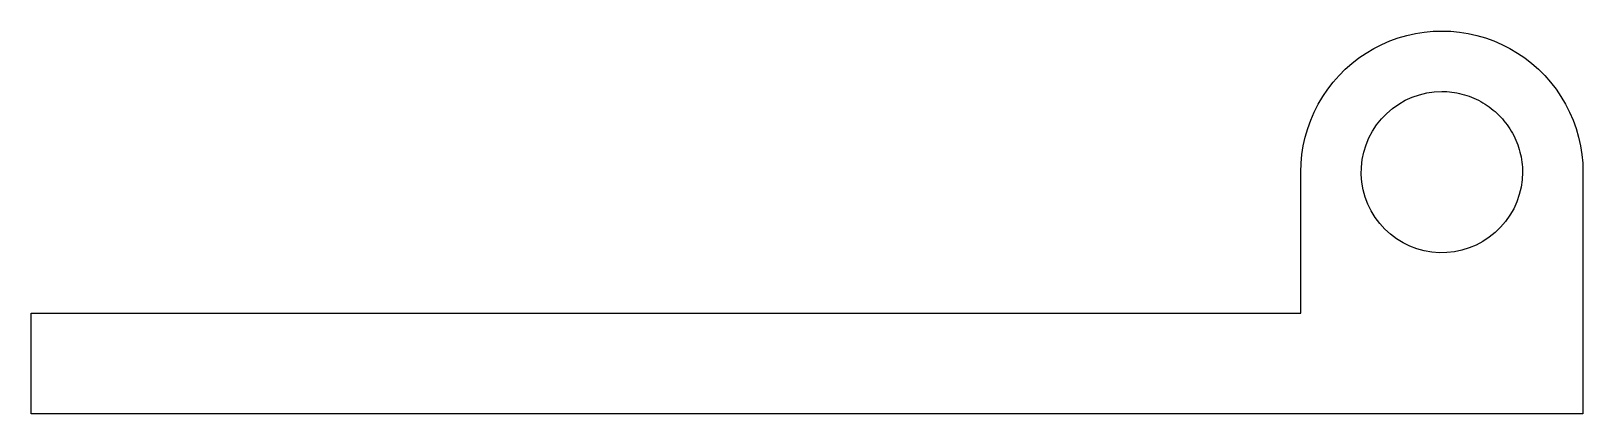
# Model space of a CAD drawing. Header units: metres. Extents: x -51 to 26, y 0 to 19.
import ezdxf

# ---------------------------------------------------------------- set-up
doc = ezdxf.new("R2010")
doc.units = ezdxf.units.M

msp = doc.modelspace()

# ---------------------------------------------------------------- linework, layer by layer
for points in [[(12, 12), (12.014, 12.44), (12.055, 12.877), (12.124, 13.312), (12.22, 13.741), (12.343, 14.163), (12.492, 14.577), (12.666, 14.98), (12.866, 15.372), (13.09, 15.751), (13.337, 16.114), (13.606, 16.462), (13.897, 16.792), (14.208, 17.103), (14.538, 17.394), (14.886, 17.663), (15.249, 17.91), (15.628, 18.134), (16.02, 18.334), (16.423, 18.508), (16.837, 18.657), (17.259, 18.78), (17.688, 18.876), (18.123, 18.945), (18.56, 18.986), (19, 19), (19.44, 18.986), (19.877, 18.945), (20.312, 18.876), (20.741, 18.78), (21.163, 18.657), (21.577, 18.508), (21.98, 18.334), (22.372, 18.134), (22.751, 17.91), (23.114, 17.663), (23.462, 17.394), (23.792, 17.103), (24.103, 16.792), (24.394, 16.462), (24.663, 16.114), (24.91, 15.751), (25.134, 15.372), (25.334, 14.98), (25.508, 14.577), (25.657, 14.163), (25.78, 13.741), (25.876, 13.312), (25.945, 12.877), (25.986, 12.44), (26, 12)], [(23, 12), (22.982, 11.624), (22.929, 11.25), (22.841, 10.884), (22.719, 10.528), (22.564, 10.184), (22.377, 9.857), (22.161, 9.548), (21.916, 9.262), (21.645, 9), (21.351, 8.764), (21.036, 8.557), (20.703, 8.381), (20.355, 8.236), (19.995, 8.126), (19.626, 8.049), (19.251, 8.008), (18.874, 8.002), (18.499, 8.032), (18.127, 8.096), (17.764, 8.196), (17.411, 8.329), (17.073, 8.495), (16.752, 8.692), (16.45, 8.918), (16.172, 9.172), (15.918, 9.45), (15.692, 9.752), (15.495, 10.073), (15.329, 10.411), (15.196, 10.764), (15.096, 11.127), (15.032, 11.499), (15.002, 11.874), (15.008, 12.251), (15.049, 12.626), (15.126, 12.995), (15.236, 13.355), (15.381, 13.703), (15.557, 14.036), (15.764, 14.351), (16, 14.645), (16.262, 14.916), (16.548, 15.161), (16.857, 15.377), (17.184, 15.564), (17.528, 15.719), (17.884, 15.841), (18.25, 15.929), (18.624, 15.982), (19, 16)], [(19, 16), (19.126, 15.998), (19.251, 15.992), (19.376, 15.982), (19.501, 15.968), (19.626, 15.951), (19.75, 15.929), (19.873, 15.904), (19.995, 15.874), (20.116, 15.841), (20.236, 15.804), (20.355, 15.764), (20.472, 15.719), (20.589, 15.671), (20.703, 15.619), (20.816, 15.564), (20.927, 15.505), (21.036, 15.443), (21.143, 15.377), (21.248, 15.308), (21.351, 15.236), (21.452, 15.161), (21.55, 15.082), (21.645, 15), (21.738, 14.916), (21.828, 14.828), (21.916, 14.738), (22, 14.645), (22.082, 14.55), (22.161, 14.452), (22.236, 14.351), (22.308, 14.248), (22.377, 14.143), (22.443, 14.036), (22.505, 13.927), (22.564, 13.816), (22.619, 13.703), (22.671, 13.589), (22.719, 13.472), (22.764, 13.355), (22.804, 13.236), (22.841, 13.116), (22.874, 12.995), (22.904, 12.873), (22.929, 12.75), (22.951, 12.626), (22.968, 12.501), (22.982, 12.376), (22.992, 12.251), (22.998, 12.126), (23, 12)], [(12, 5), (12, 5.14), (12, 5.28), (12, 5.42), (12, 5.56), (12, 5.7), (12, 5.84), (12, 5.98), (12, 6.12), (12, 6.26), (12, 6.4), (12, 6.54), (12, 6.68), (12, 6.82), (12, 6.96), (12, 7.1), (12, 7.24), (12, 7.38), (12, 7.52), (12, 7.66), (12, 7.8), (12, 7.94), (12, 8.08), (12, 8.22), (12, 8.36), (12, 8.5), (12, 8.64), (12, 8.78), (12, 8.92), (12, 9.06), (12, 9.2), (12, 9.34), (12, 9.48), (12, 9.62), (12, 9.76), (12, 9.9), (12, 10.04), (12, 10.18), (12, 10.32), (12, 10.46), (12, 10.6), (12, 10.74), (12, 10.88), (12, 11.02), (12, 11.16), (12, 11.3), (12, 11.44), (12, 11.58), (12, 11.72), (12, 11.86), (12, 12)], [(12, 5), (12, 5.14), (12, 5.28), (12, 5.42), (12, 5.56), (12, 5.7), (12, 5.84), (12, 5.98), (12, 6.12), (12, 6.26), (12, 6.4), (12, 6.54), (12, 6.68), (12, 6.82), (12, 6.96), (12, 7.1), (12, 7.24), (12, 7.38), (12, 7.52), (12, 7.66), (12, 7.8), (12, 7.94), (12, 8.08), (12, 8.22), (12, 8.36), (12, 8.5), (12, 8.64), (12, 8.78), (12, 8.92), (12, 9.06), (12, 9.2), (12, 9.34), (12, 9.48), (12, 9.62), (12, 9.76), (12, 9.9), (12, 10.04), (12, 10.18), (12, 10.32), (12, 10.46), (12, 10.6), (12, 10.74), (12, 10.88), (12, 11.02), (12, 11.16), (12, 11.3), (12, 11.44), (12, 11.58), (12, 11.72), (12, 11.86), (12, 12)], [(26, 12), (26, 11.76), (26, 11.52), (26, 11.28), (26, 11.04), (26, 10.8), (26, 10.56), (26, 10.32), (26, 10.08), (26, 9.84), (26, 9.6), (26, 9.36), (26, 9.12), (26, 8.88), (26, 8.64), (26, 8.4), (26, 8.16), (26, 7.92), (26, 7.68), (26, 7.44), (26, 7.2), (26, 6.96), (26, 6.72), (26, 6.48), (26, 6.24), (26, 6), (26, 5.76), (26, 5.52), (26, 5.28), (26, 5.04), (26, 4.8), (26, 4.56), (26, 4.32), (26, 4.08), (26, 3.84), (26, 3.6), (26, 3.36), (26, 3.12), (26, 2.88), (26, 2.64), (26, 2.4), (26, 2.16), (26, 1.92), (26, 1.68), (26, 1.44), (26, 1.2), (26, 0.96), (26, 0.72), (26, 0.48), (26, 0.24), (26, 0)], [(-51, 0), (-51, 0.1), (-51, 0.2), (-51, 0.3), (-51, 0.4), (-51, 0.5), (-51, 0.6), (-51, 0.7), (-51, 0.8), (-51, 0.9), (-51, 1), (-51, 1.1), (-51, 1.2), (-51, 1.3), (-51, 1.4), (-51, 1.5), (-51, 1.6), (-51, 1.7), (-51, 1.8), (-51, 1.9), (-51, 2), (-51, 2.1), (-51, 2.2), (-51, 2.3), (-51, 2.4), (-51, 2.5), (-51, 2.6), (-51, 2.7), (-51, 2.8), (-51, 2.9), (-51, 3), (-51, 3.1), (-51, 3.2), (-51, 3.3), (-51, 3.4), (-51, 3.5), (-51, 3.6), (-51, 3.7), (-51, 3.8), (-51, 3.9), (-51, 4), (-51, 4.1), (-51, 4.2), (-51, 4.3), (-51, 4.4), (-51, 4.5), (-51, 4.6), (-51, 4.7), (-51, 4.8), (-51, 4.9), (-51, 5)], [(-51, 5), (-49.74, 5), (-48.48, 5), (-47.22, 5), (-45.96, 5), (-44.7, 5), (-43.44, 5), (-42.18, 5), (-40.92, 5), (-39.66, 5), (-38.4, 5), (-37.14, 5), (-35.88, 5), (-34.62, 5), (-33.36, 5), (-32.1, 5), (-30.84, 5), (-29.58, 5), (-28.32, 5), (-27.06, 5), (-25.8, 5), (-24.54, 5), (-23.28, 5), (-22.02, 5), (-20.76, 5), (-19.5, 5), (-18.24, 5), (-16.98, 5), (-15.72, 5), (-14.46, 5), (-13.2, 5), (-11.94, 5), (-10.68, 5), (-9.42, 5), (-8.16, 5), (-6.9, 5), (-5.64, 5), (-4.38, 5), (-3.12, 5), (-1.86, 5), (-0.6, 5), (0.66, 5), (1.92, 5), (3.18, 5), (4.44, 5), (5.7, 5), (6.96, 5), (8.22, 5), (9.48, 5), (10.74, 5), (12, 5)], [(-20, 5), (-19.36, 5), (-18.72, 5), (-18.08, 5), (-17.44, 5), (-16.8, 5), (-16.16, 5), (-15.52, 5), (-14.88, 5), (-14.24, 5), (-13.6, 5), (-12.96, 5), (-12.32, 5), (-11.68, 5), (-11.04, 5), (-10.4, 5), (-9.76, 5), (-9.12, 5), (-8.48, 5), (-7.84, 5), (-7.2, 5), (-6.56, 5), (-5.92, 5), (-5.28, 5), (-4.64, 5), (-4, 5), (-3.36, 5), (-2.72, 5), (-2.08, 5), (-1.44, 5), (-0.8, 5), (-0.16, 5), (0.48, 5), (1.12, 5), (1.76, 5), (2.4, 5), (3.04, 5), (3.68, 5), (4.32, 5), (4.96, 5), (5.6, 5), (6.24, 5), (6.88, 5), (7.52, 5), (8.16, 5), (8.8, 5), (9.44, 5), (10.08, 5), (10.72, 5), (11.36, 5), (12, 5)], [(26, 0), (24.46, 0), (22.92, 0), (21.38, 0), (19.84, 0), (18.3, 0), (16.76, 0), (15.22, 0), (13.68, 0), (12.14, 0), (10.6, 0), (9.06, 0), (7.52, 0), (5.98, 0), (4.44, 0), (2.9, 0), (1.36, 0), (-0.18, 0), (-1.72, 0), (-3.26, 0), (-4.8, 0), (-6.34, 0), (-7.88, 0), (-9.42, 0), (-10.96, 0), (-12.5, 0), (-14.04, 0), (-15.58, 0), (-17.12, 0), (-18.66, 0), (-20.2, 0), (-21.74, 0), (-23.28, 0), (-24.82, 0), (-26.36, 0), (-27.9, 0), (-29.44, 0), (-30.98, 0), (-32.52, 0), (-34.06, 0), (-35.6, 0), (-37.14, 0), (-38.68, 0), (-40.22, 0), (-41.76, 0), (-43.3, 0), (-44.84, 0), (-46.38, 0), (-47.92, 0), (-49.46, 0), (-51, 0)]]:
    msp.add_lwpolyline(points)

doc.saveas('drawing.dxf')
